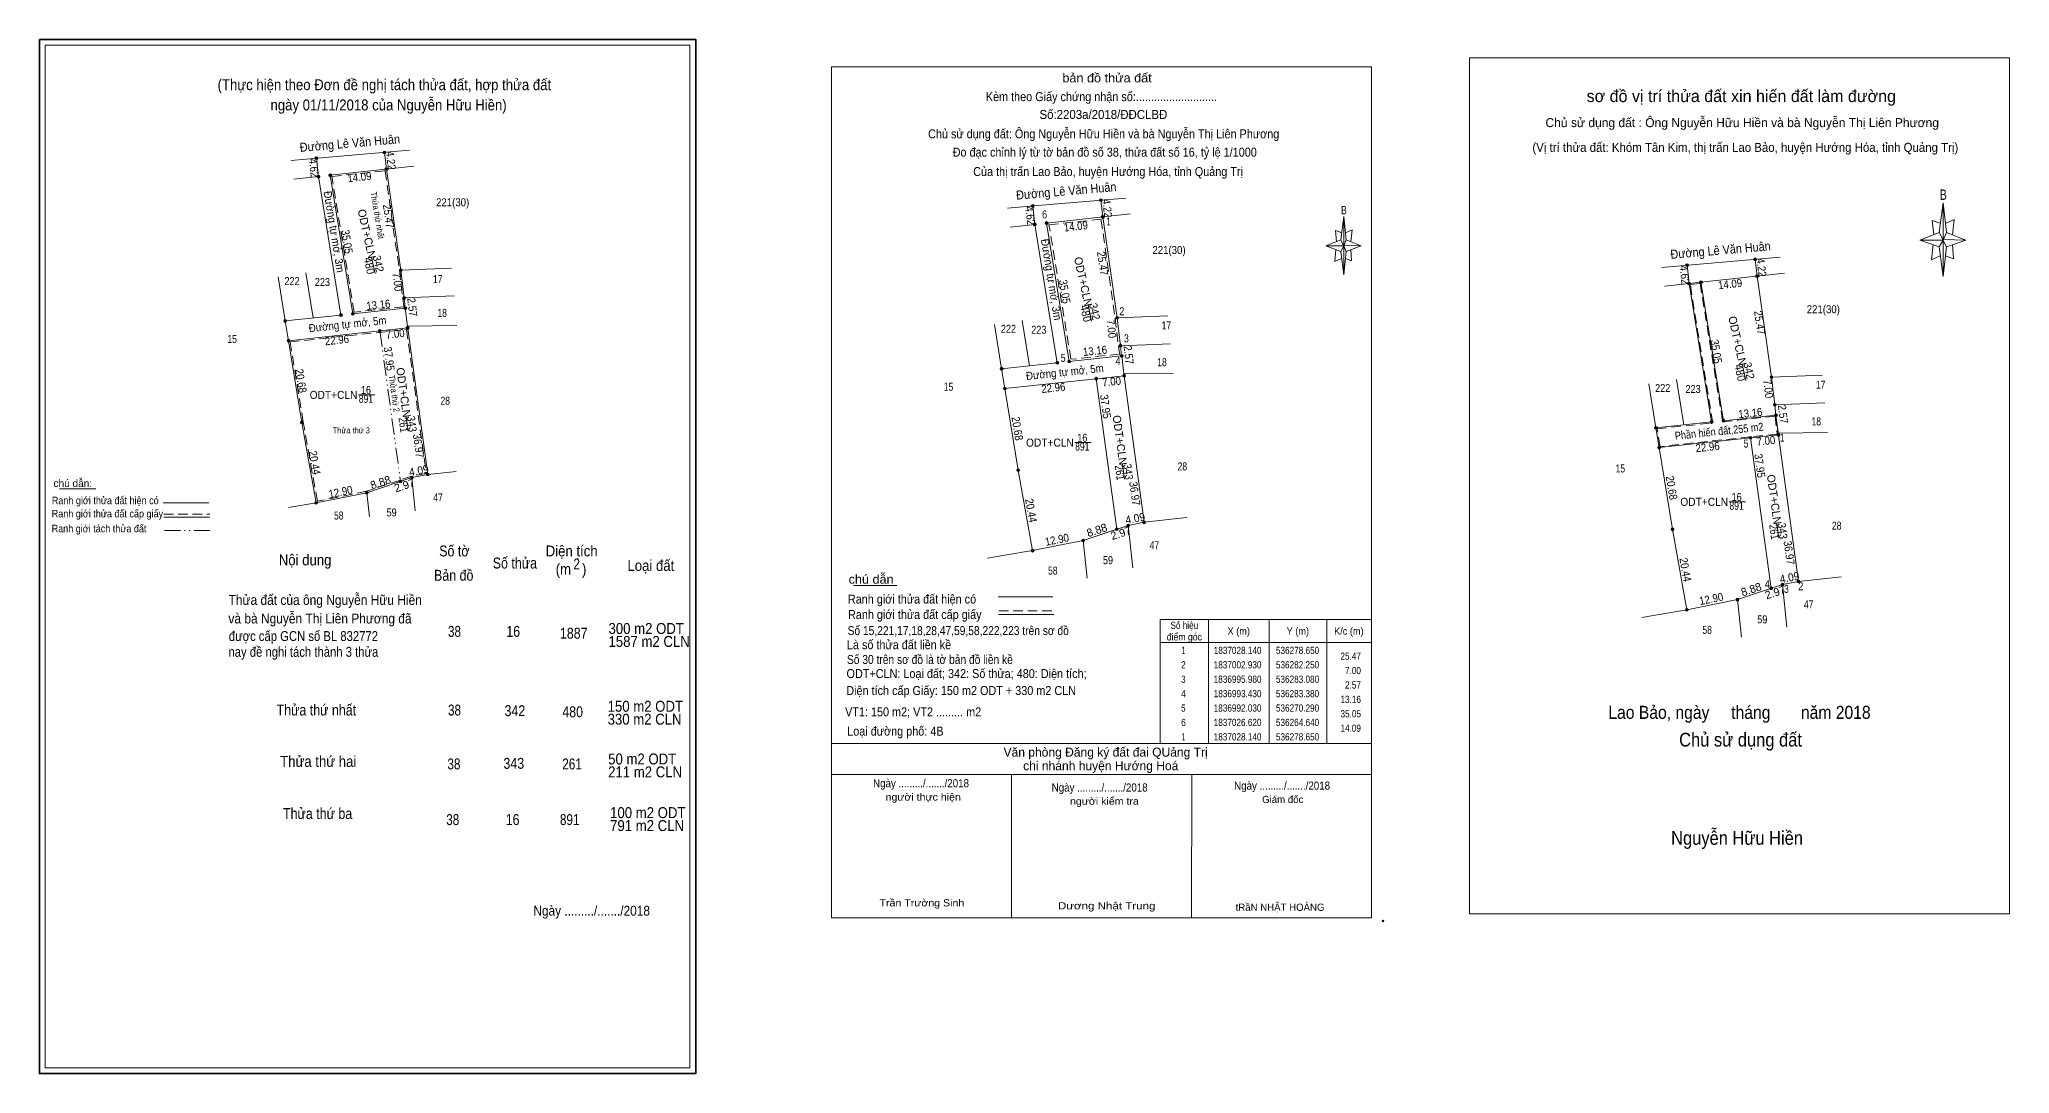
# Model space of a CAD drawing. Header units: metres. Extents: x 535626 to 536479, y 1836805 to 1837064.
# Drawn here: x 535626.1 to 536118.4, y 1836805.4 to 1837063.8 of the extents above; entities that cross this region are included whole.
import ezdxf
from ezdxf.enums import TextEntityAlignment as Align

# ---------------------------------------------------------------- set-up
doc = ezdxf.new("R2010")
doc.units = ezdxf.units.M
doc.header["$LTSCALE"] = 0.8
doc.header["$PDMODE"] = 32
doc.header["$PDSIZE"] = 0.4
doc.linetypes.add('DASH_DOUBLE_DOT', pattern=[9.2, 5, -1.2, 0.3, -1.2, 0.3, -1.2])
doc.linetypes.add('MEDIUM_DASHED', pattern=[4.5, 3, -1.5])
for name, color, linetype, lineweight in [('17', 7, 'Continuous', 13), ('2', 7, 'Continuous', 13), ('22', 7, 'Continuous', 13), ('5', 7, 'Continuous', 13), ('6', 7, 'Continuous', 13), ('63', 7, 'Continuous', 13)]:
    doc.layers.add(name, color=color, linetype=linetype, lineweight=lineweight)
doc.layers.add('7', color=7, linetype='Continuous')

msp = doc.modelspace()

# ---------------------------------------------------------------- hatches: boundary and pattern name
at = {"layer": '2'}
for points in [[(535695.64, 1837034.1, 1), (535694.94, 1837034.1, 1)], [(535712.67, 1837035.56, 1), (535711.97, 1837035.56, 1)], [(535713.13, 1837031.36, 1), (535712.43, 1837031.36, 1)], [(535696.14, 1837029.51, 1), (535695.44, 1837029.51, 1)], [(535696.04, 1837029.51, 1), (535695.54, 1837029.51, 1)], [(535699.12, 1837029.84, 1), (535698.42, 1837029.84, 1)], [(535699.02, 1837029.84, 1), (535698.52, 1837029.84, 1)], [(535713.03, 1837031.36, 1), (535712.53, 1837031.36, 1)], [(535874.66, 1837022.17, 1), (535873.96, 1837022.17, 1)], [(535891.69, 1837023.63, 1), (535890.99, 1837023.63, 1)], [(535875.16, 1837017.58, 1), (535874.46, 1837017.58, 1)], [(535875.06, 1837017.58, 1), (535874.56, 1837017.58, 1)], [(535878.14, 1837017.91, 1), (535877.44, 1837017.91, 1)], [(535878.04, 1837017.91, 1), (535877.54, 1837017.91, 1)], [(535892.15, 1837019.43, 1), (535891.45, 1837019.43, 1)], [(535892.05, 1837019.43, 1), (535891.55, 1837019.43, 1)], [(536038.173, 1837007.375, 1), (536037.473, 1837007.375, 1)], [(536055.203, 1837008.835, 1), (536054.503, 1837008.835, 1)], [(535716.73, 1837006.15, 1), (535716.03, 1837006.15, 1)], [(535716.63, 1837006.15, 1), (535716.13, 1837006.15, 1)], [(536038.673, 1837002.785, 1), (536037.973, 1837002.785, 1)], [(536038.573, 1837002.785, 1), (536038.073, 1837002.785, 1)], [(536041.653, 1837003.115, 1), (536040.953, 1837003.115, 1)], [(536041.553, 1837003.115, 1), (536041.053, 1837003.115, 1)], [(536055.663, 1837004.635, 1), (536054.963, 1837004.635, 1)], [(536055.563, 1837004.635, 1), (536055.063, 1837004.635, 1)], [(535717.56, 1836999.2, 1), (535716.86, 1836999.2, 1)], [(535717.46, 1836999.2, 1), (535716.96, 1836999.2, 1)], [(535687.87, 1836993.45, 1), (535687.17, 1836993.45, 1)], [(535687.77, 1836993.45, 1), (535687.27, 1836993.45, 1)], [(535701.79, 1836994.93, 1), (535701.09, 1836994.93, 1)], [(535701.69, 1836994.93, 1), (535701.19, 1836994.93, 1)], [(535704.77, 1836995.25, 1), (535704.07, 1836995.25, 1)], [(535704.67, 1836995.25, 1), (535704.17, 1836995.25, 1)], [(535717.86, 1836996.65, 1), (535717.16, 1836996.65, 1)], [(535717.76, 1836996.65, 1), (535717.26, 1836996.65, 1)], [(535895.75, 1836994.22, 1), (535895.05, 1836994.22, 1)], [(535895.65, 1836994.22, 1), (535895.15, 1836994.22, 1)], [(535688.68, 1836988.52, 1), (535687.98, 1836988.52, 1)], [(535688.58, 1836988.52, 1), (535688.08, 1836988.52, 1)], [(535711.51, 1836990.95, 1), (535710.81, 1836990.95, 1)], [(535711.41, 1836990.95, 1), (535710.91, 1836990.95, 1)], [(535718.47, 1836991.69, 1), (535717.77, 1836991.69, 1)], [(535718.37, 1836991.69, 1), (535717.87, 1836991.69, 1)], [(535896.58, 1836987.27, 1), (535895.88, 1836987.27, 1)], [(535896.48, 1836987.27, 1), (535895.98, 1836987.27, 1)], [(535880.81, 1836983, 1), (535880.11, 1836983, 1)], [(535880.71, 1836983, 1), (535880.21, 1836983, 1)], [(535883.79, 1836983.32, 1), (535883.09, 1836983.32, 1)], [(535883.69, 1836983.32, 1), (535883.19, 1836983.32, 1)], [(535896.88, 1836984.72, 1), (535896.18, 1836984.72, 1)], [(535896.78, 1836984.72, 1), (535896.28, 1836984.72, 1)], [(535866.89, 1836981.52, 1), (535866.19, 1836981.52, 1)], [(535866.79, 1836981.52, 1), (535866.29, 1836981.52, 1)], [(535890.53, 1836979.02, 1), (535889.83, 1836979.02, 1)], [(535890.43, 1836979.02, 1), (535889.93, 1836979.02, 1)], [(535897.49, 1836979.76, 1), (535896.79, 1836979.76, 1)], [(535897.39, 1836979.76, 1), (535896.89, 1836979.76, 1)], [(536059.263, 1836979.425, 1), (536058.563, 1836979.425, 1)], [(536059.163, 1836979.425, 1), (536058.663, 1836979.425, 1)], [(535867.7, 1836976.59, 1), (535867, 1836976.59, 1)], [(535867.6, 1836976.59, 1), (535867.1, 1836976.59, 1)], [(536060.093, 1836972.475, 1), (536059.393, 1836972.475, 1)], [(536059.993, 1836972.475, 1), (536059.493, 1836972.475, 1)], [(535692.01, 1836968.11, 1), (535691.31, 1836968.11, 1)], [(535691.91, 1836968.11, 1), (535691.41, 1836968.11, 1)], [(536044.323, 1836968.205, 1), (536043.623, 1836968.205, 1)], [(536044.223, 1836968.205, 1), (536043.723, 1836968.205, 1)], [(536047.303, 1836968.525, 1), (536046.603, 1836968.525, 1)], [(536047.203, 1836968.525, 1), (536046.703, 1836968.525, 1)], [(536060.393, 1836969.925, 1), (536059.693, 1836969.925, 1)], [(536060.293, 1836969.925, 1), (536059.793, 1836969.925, 1)], [(536030.403, 1836966.725, 1), (536029.703, 1836966.725, 1)], [(536030.303, 1836966.725, 1), (536029.803, 1836966.725, 1)], [(536054.043, 1836964.225, 1), (536053.343, 1836964.225, 1)], [(536053.943, 1836964.225, 1), (536053.443, 1836964.225, 1)], [(536061.003, 1836964.965, 1), (536060.303, 1836964.965, 1)], [(536060.903, 1836964.965, 1), (536060.403, 1836964.965, 1)], [(536031.213, 1836961.795, 1), (536030.513, 1836961.795, 1)], [(536031.113, 1836961.795, 1), (536030.613, 1836961.795, 1)], [(535716.68, 1836953.35, 1), (535715.98, 1836953.35, 1)], [(535716.58, 1836953.35, 1), (535716.08, 1836953.35, 1)], [(535719.5, 1836954.29, 1), (535718.8, 1836954.29, 1)], [(535719.4, 1836954.29, 1), (535718.9, 1836954.29, 1)], [(535723.51, 1836955.07, 1), (535722.81, 1836955.07, 1)], [(535723.41, 1836955.07, 1), (535722.91, 1836955.07, 1)], [(535871.03, 1836956.18, 1), (535870.33, 1836956.18, 1)], [(535870.93, 1836956.18, 1), (535870.43, 1836956.18, 1)], [(535695.61, 1836947.99, 1), (535694.91, 1836947.99, 1)], [(535695.51, 1836947.99, 1), (535695.01, 1836947.99, 1)], [(535708.26, 1836950.54, 1), (535707.56, 1836950.54, 1)], [(535708.16, 1836950.54, 1), (535707.66, 1836950.54, 1)], [(535902.53, 1836943.14, 1), (535901.83, 1836943.14, 1)], [(535902.43, 1836943.14, 1), (535901.93, 1836943.14, 1)], [(535887.28, 1836938.61, 1), (535886.58, 1836938.61, 1)], [(535887.18, 1836938.61, 1), (535886.68, 1836938.61, 1)], [(535895.7, 1836941.42, 1), (535895, 1836941.42, 1)], [(535895.6, 1836941.42, 1), (535895.1, 1836941.42, 1)], [(535898.52, 1836942.36, 1), (535897.82, 1836942.36, 1)], [(535898.42, 1836942.36, 1), (535897.92, 1836942.36, 1)], [(536034.543, 1836941.385, 1), (536033.843, 1836941.385, 1)], [(536034.443, 1836941.385, 1), (536033.943, 1836941.385, 1)], [(535874.63, 1836936.06, 1), (535873.93, 1836936.06, 1)], [(535874.53, 1836936.06, 1), (535874.03, 1836936.06, 1)], [(536066.043, 1836928.345, 1), (536065.343, 1836928.345, 1)], [(536065.943, 1836928.345, 1), (536065.443, 1836928.345, 1)], [(536050.793, 1836923.815, 1), (536050.093, 1836923.815, 1)], [(536050.693, 1836923.815, 1), (536050.193, 1836923.815, 1)], [(536059.213, 1836926.625, 1), (536058.513, 1836926.625, 1)], [(536059.113, 1836926.625, 1), (536058.613, 1836926.625, 1)], [(536062.033, 1836927.565, 1), (536061.333, 1836927.565, 1)], [(536061.933, 1836927.565, 1), (536061.433, 1836927.565, 1)], [(536038.143, 1836921.265, 1), (536037.443, 1836921.265, 1)], [(536038.043, 1836921.265, 1), (536037.543, 1836921.265, 1)]]:
    msp.add_hatch(color=256, dxfattribs=at).paths.add_polyline_path(points)

# ---------------------------------------------------------------- linework, layer by layer
at = {"layer": '17'}
for p, q in [((535631.11, 1836951.54), (535640.17, 1836951.54)), ((535829.51, 1836927.32), (535840.37, 1836927.32)), ((535824, 1836844.27), (535824.03, 1836880.13)), ((535869, 1836844.23), (535869.03, 1836880.09)), ((535914, 1836844.19), (535914.03, 1836880.07))]:
    msp.add_line(p, q, dxfattribs=at)
at = {"layer": '2'}
for p, q in [((535695.29, 1837034.1), (535695.79, 1837029.51)), ((535719.65, 1837032.12), (535698.77, 1837029.84)), ((535712.32, 1837035.56), (535712.78, 1837031.37)), ((535695.79, 1837029.51), (535689.68, 1837028.84)), ((535695.79, 1837029.51), (535701.44, 1836994.93)), ((535698.77, 1837029.84), (535704.42, 1836995.25)), ((535712.78, 1837031.36), (535716.38, 1837006.15)), ((535874.31, 1837022.17), (535874.81, 1837017.58)), ((535891.34, 1837023.63), (535891.8, 1837019.44)), ((536100.85, 1837015.56), (536101.85, 1837022.95)), ((535877.79, 1837017.91), (535883.44, 1836983.32)), ((535891.8, 1837019.43), (535895.4, 1836994.22)), ((536100.85, 1837011.97), (536096.03, 1837013.65)), ((536102.63, 1837015.56), (536107.49, 1837013.65)), ((536104.15, 1837012.54), (536104.37, 1837008.94)), ((535709.11, 1837009.41), (535710.01, 1837005.32)), ((536037.82, 1837007.38), (536038.32, 1837002.79)), ((536054.85, 1837008.84), (536055.31, 1837004.65)), ((536102.63, 1837011.97), (536101.85, 1837004.59)), ((536104.37, 1837008.94), (536102.41, 1837009.7)), ((535687.52, 1836993.45), (535685.72, 1837004.48)), ((535692.63, 1837005.51), (535694.48, 1836994.19)), ((535716.38, 1837006.15), (535729.04, 1837006.65)), ((535716.38, 1837006.15), (535717.21, 1836999.2)), ((536038.32, 1837002.79), (536032.21, 1837002.12)), ((536038.32, 1837002.79), (536043.97, 1836968.21)), ((536062.18, 1837005.4), (536041.3, 1837003.12)), ((536041.3, 1837003.12), (536046.95, 1836968.53)), ((536055.31, 1837004.64), (536058.91, 1836979.43)), ((535717.21, 1836999.2), (535729.7, 1836999.69)), ((535717.21, 1836999.2), (535717.51, 1836996.65)), ((535888.13, 1836997.48), (535889.03, 1836993.39)), ((535701.44, 1836994.93), (535687.52, 1836993.45)), ((535687.52, 1836993.45), (535688.32, 1836988.51)), ((535717.51, 1836996.65), (535704.42, 1836995.25)), ((535717.52, 1836996.65), (535718.05, 1836992.16)), ((535866.54, 1836981.52), (535864.74, 1836992.55)), ((535871.65, 1836993.58), (535873.5, 1836982.26)), ((535895.4, 1836994.22), (535908.06, 1836994.72)), ((535895.4, 1836994.22), (535896.23, 1836987.27)), ((535730.41, 1836992.28), (535718.05, 1836992.16)), ((535718.05, 1836992.16), (535723.16, 1836955.07)), ((535896.23, 1836987.27), (535908.72, 1836987.76)), ((535896.23, 1836987.27), (535896.53, 1836984.72)), ((535896.54, 1836984.72), (535897.07, 1836980.23)), ((536051.64, 1836982.69), (536052.54, 1836978.6)), ((535866.54, 1836981.52), (535867.34, 1836976.58)), ((535890.18, 1836979.02), (535895.35, 1836941.42)), ((535909.43, 1836980.35), (535897.07, 1836980.23)), ((535897.07, 1836980.23), (535902.18, 1836943.14)), ((536030.05, 1836966.73), (536028.25, 1836977.76)), ((536035.16, 1836978.79), (536037.01, 1836967.47)), ((536058.91, 1836979.43), (536071.57, 1836979.93)), ((536058.91, 1836979.43), (536059.74, 1836972.48)), ((535705.84, 1836974.98), (535709.91, 1836974.98)), ((536059.74, 1836972.48), (536072.23, 1836972.97)), ((535717.73, 1836969.6), (535718.24, 1836965.87)), ((536043.97, 1836968.21), (536030.05, 1836966.73)), ((536060.04, 1836969.93), (536046.95, 1836968.53)), ((536059.74, 1836972.48), (536060.04, 1836969.93)), ((536060.05, 1836969.93), (536060.58, 1836965.44)), ((535884.86, 1836963.05), (535888.93, 1836963.05)), ((536030.05, 1836966.73), (536030.85, 1836961.79)), ((536053.69, 1836964.23), (536058.86, 1836926.63)), ((536072.94, 1836965.56), (536060.58, 1836965.44)), ((536060.58, 1836965.44), (536065.69, 1836928.35)), ((535707.91, 1836950.54), (535719.15, 1836954.29)), ((535719.15, 1836954.29), (535723.16, 1836955.07)), ((535719.15, 1836954.29), (535720.02, 1836946.01)), ((535723.16, 1836955.07), (535730.26, 1836955.85)), ((535896.75, 1836957.67), (535897.26, 1836953.94)), ((535695.26, 1836947.99), (535707.91, 1836950.54)), ((535708.53, 1836944.52), (535707.91, 1836950.54)), ((536048.37, 1836948.26), (536052.44, 1836948.26)), ((535688.35, 1836946.82), (535695.26, 1836947.99)), ((535898.17, 1836942.36), (535902.18, 1836943.14)), ((535902.18, 1836943.14), (535912.85, 1836944.31)), ((535874.28, 1836936.06), (535886.93, 1836938.61)), ((535886.93, 1836938.61), (535898.17, 1836942.36)), ((535887.9, 1836929.21), (535886.93, 1836938.61)), ((535898.17, 1836942.36), (535899.29, 1836931.75)), ((536060.26, 1836942.88), (536060.77, 1836939.15)), ((535863.04, 1836934.16), (535867.37, 1836934.89)), ((535867.37, 1836934.89), (535874.28, 1836936.06)), ((536061.68, 1836927.57), (536065.69, 1836928.35)), ((536065.69, 1836928.35), (536076.36, 1836929.52)), ((536037.79, 1836921.27), (536050.44, 1836923.82)), ((536050.44, 1836923.82), (536061.68, 1836927.57)), ((536051.41, 1836914.42), (536050.44, 1836923.82)), ((536061.68, 1836927.57), (536062.8, 1836916.96)), ((535918.25, 1836918.83), (535918.25, 1836887.87)), ((535933.37, 1836918.83), (535933.37, 1836887.87)), ((535947.77, 1836918.83), (535947.77, 1836887.87)), ((536026.55, 1836919.37), (536030.88, 1836920.1)), ((536030.88, 1836920.1), (536037.79, 1836921.27)), ((535906.15, 1836913.07), (535959, 1836913.07))]:
    msp.add_line(p, q, dxfattribs=at)
at = {"layer": '2', "linetype": 'DASH_DOUBLE_DOT'}
msp.add_line((535711.16, 1836990.95), (535716.33, 1836953.35), dxfattribs=at)
at = {"layer": '2'}
for points in [[(535983.43, 1837059.16), (536118.43, 1837059.16), (536118.43, 1836845.32), (535983.43, 1836845.32)], [(536101.85, 1837022.95), (536102.63, 1837015.56), (536101.85, 1837013.65)], [(536101.85, 1837013.65), (536096.03, 1837013.65), (536100.85, 1837015.56), (536102.63, 1837011.97), (536107.49, 1837013.65), (536101.85, 1837013.84)], [(536101.85, 1837013.65), (536101.85, 1837004.59), (536100.85, 1837011.97)], [(536038.32, 1837002.79), (536041.3, 1837003.12), (536046.95, 1836968.53), (536060.04, 1836969.93), (536060.65, 1836964.97), (536053.69, 1836964.23), (536030.86, 1836961.8), (536030.05, 1836966.73), (536043.97, 1836968.21)], [(535890.18, 1836979.02), (535895.35, 1836941.42), (535886.93, 1836938.61), (535874.28, 1836936.06), (535870.68, 1836956.18), (535867.35, 1836976.59)], [(535906.15, 1836918.83), (535959, 1836918.83), (535959, 1836887.87), (535906.15, 1836887.87)]]:
    msp.add_lwpolyline(points, close=True, dxfattribs=at)
for points in [[(535718.56, 1837036.1), (535696.53, 1837034.21), (535688.98, 1837033.56)], [(536101.25, 1837017.84), (536099.11, 1837018.58), (536099.52, 1837015)], [(536102.41, 1837017.84), (536104.55, 1837018.78), (536104.15, 1837015)], [(536101.85, 1837013.65), (536100.85, 1837015.56), (536096.03, 1837013.65)], [(536099.31, 1837012.54), (536098.92, 1837008.74), (536101.07, 1837009.7)], [(536101.85, 1837013.65), (536102.63, 1837011.97), (536107.49, 1837013.65)], [(536061.09, 1837009.38), (536039.06, 1837007.49), (536031.51, 1837006.84)], [(535688.33, 1836988.52), (535711.16, 1836990.95), (535718.12, 1836991.69)], [(535688.33, 1836988.52), (535691.66, 1836968.11), (535695.26, 1836947.99)], [(535867.35, 1836976.59), (535870.68, 1836956.18), (535874.28, 1836936.06)], [(536030.86, 1836961.8), (536053.69, 1836964.23), (536060.65, 1836964.97)], [(536030.86, 1836961.8), (536034.19, 1836941.39), (536037.79, 1836921.27)]]:
    msp.add_lwpolyline(points, dxfattribs=at)
at = {"layer": '2', "linetype": 'MEDIUM_DASHED'}
for points in [[(535712.48, 1837030.98), (535716.03, 1837006.1), (535716.86, 1836999.16), (535717.12, 1836996.96), (535704.71, 1836995.63), (535699.17, 1837029.53)], [(535891.37, 1837018.88), (535894.9, 1836994.16), (535895.73, 1836987.21), (535895.97, 1836985.16), (535883.86, 1836983.87), (535878.37, 1837017.47)], [(536038.61, 1837002.57), (536041.09, 1837002.85), (536046.74, 1836968.26), (536059.82, 1836969.66), (536060.37, 1836965.19), (536053.66, 1836964.48), (536031.07, 1836962.07), (536030.34, 1836966.51), (536044.26, 1836967.99)]]:
    msp.add_lwpolyline(points, close=True, dxfattribs=at)
for points in [[(535716.28, 1836953.7), (535707.82, 1836950.88), (535695.54, 1836948.4), (535692.01, 1836968.17), (535688.74, 1836988.21), (535718.16, 1836991.35)], [(535717.82, 1836991.31), (535722.77, 1836955.35), (535719.06, 1836954.63), (535716.28, 1836953.71)]]:
    msp.add_lwpolyline(points, dxfattribs=at)
at = {"layer": '2'}
for centre, radius in [((535695.29, 1837034.1), 0.35), ((535712.32, 1837035.56), 0.35), ((535712.78, 1837031.36), 0.35), ((535695.79, 1837029.51), 0.35), ((535695.79, 1837029.51), 0.25), ((535698.77, 1837029.84), 0.35), ((535698.77, 1837029.84), 0.25), ((535712.78, 1837031.36), 0.25), ((535874.31, 1837022.17), 0.35), ((535891.34, 1837023.63), 0.35), ((535874.81, 1837017.58), 0.35), ((535874.81, 1837017.58), 0.25), ((535877.79, 1837017.91), 0.35), ((535877.79, 1837017.91), 0.25), ((535891.8, 1837019.43), 0.35), ((535891.8, 1837019.43), 0.25), ((536037.823, 1837007.375), 0.35), ((536054.853, 1837008.835), 0.35), ((535716.38, 1837006.15), 0.35), ((535716.38, 1837006.15), 0.25), ((536038.323, 1837002.785), 0.35), ((536038.323, 1837002.785), 0.25), ((536041.303, 1837003.115), 0.35), ((536041.303, 1837003.115), 0.25), ((536055.313, 1837004.635), 0.35), ((536055.313, 1837004.635), 0.25), ((535717.21, 1836999.2), 0.35), ((535717.21, 1836999.2), 0.25), ((535687.52, 1836993.45), 0.35), ((535687.52, 1836993.45), 0.25), ((535701.44, 1836994.93), 0.35), ((535701.44, 1836994.93), 0.25), ((535704.42, 1836995.25), 0.35), ((535704.42, 1836995.25), 0.25), ((535717.51, 1836996.65), 0.35), ((535717.51, 1836996.65), 0.25), ((535895.4, 1836994.22), 0.35), ((535895.4, 1836994.22), 0.25), ((535688.33, 1836988.52), 0.35), ((535688.33, 1836988.52), 0.25), ((535711.16, 1836990.95), 0.35), ((535711.16, 1836990.95), 0.25), ((535718.12, 1836991.69), 0.35), ((535718.12, 1836991.69), 0.25), ((535896.23, 1836987.27), 0.35), ((535896.23, 1836987.27), 0.25), ((535880.46, 1836983), 0.35), ((535880.46, 1836983), 0.25), ((535883.44, 1836983.32), 0.35), ((535883.44, 1836983.32), 0.25), ((535896.53, 1836984.72), 0.35), ((535896.53, 1836984.72), 0.25), ((535866.54, 1836981.52), 0.35), ((535866.54, 1836981.52), 0.25), ((535890.18, 1836979.02), 0.35), ((535890.18, 1836979.02), 0.25), ((535897.14, 1836979.76), 0.35), ((535897.14, 1836979.76), 0.25), ((536058.913, 1836979.425), 0.35), ((536058.913, 1836979.425), 0.25), ((535867.35, 1836976.59), 0.35), ((535867.35, 1836976.59), 0.25), ((536059.743, 1836972.475), 0.35), ((536059.743, 1836972.475), 0.25), ((535691.66, 1836968.11), 0.35), ((535691.66, 1836968.11), 0.25), ((536043.973, 1836968.205), 0.35), ((536043.973, 1836968.205), 0.25), ((536046.953, 1836968.525), 0.35), ((536046.953, 1836968.525), 0.25), ((536060.043, 1836969.925), 0.35), ((536060.043, 1836969.925), 0.25), ((536030.053, 1836966.725), 0.35), ((536030.053, 1836966.725), 0.25), ((536053.693, 1836964.225), 0.35), ((536053.693, 1836964.225), 0.25), ((536060.653, 1836964.965), 0.35), ((536060.653, 1836964.965), 0.25), ((536030.863, 1836961.795), 0.35), ((536030.863, 1836961.795), 0.25), ((535716.33, 1836953.35), 0.35), ((535716.33, 1836953.35), 0.25), ((535719.15, 1836954.29), 0.35), ((535719.15, 1836954.29), 0.25), ((535723.16, 1836955.07), 0.35), ((535723.16, 1836955.07), 0.25), ((535870.68, 1836956.18), 0.35), ((535870.68, 1836956.18), 0.25), ((535695.26, 1836947.99), 0.35), ((535695.26, 1836947.99), 0.25), ((535707.91, 1836950.54), 0.35), ((535707.91, 1836950.54), 0.25), ((535902.18, 1836943.14), 0.35), ((535902.18, 1836943.14), 0.25), ((535886.93, 1836938.61), 0.35), ((535886.93, 1836938.61), 0.25), ((535895.35, 1836941.42), 0.35), ((535895.35, 1836941.42), 0.25), ((535898.17, 1836942.36), 0.35), ((535898.17, 1836942.36), 0.25), ((536034.193, 1836941.385), 0.35), ((536034.193, 1836941.385), 0.25), ((535874.28, 1836936.06), 0.35), ((535874.28, 1836936.06), 0.25), ((536065.693, 1836928.345), 0.35), ((536065.693, 1836928.345), 0.25), ((536050.443, 1836923.815), 0.35), ((536050.443, 1836923.815), 0.25), ((536058.863, 1836926.625), 0.35), ((536058.863, 1836926.625), 0.25), ((536061.683, 1836927.565), 0.35), ((536061.683, 1836927.565), 0.25), ((536037.793, 1836921.265), 0.35), ((536037.793, 1836921.265), 0.25)]:
    msp.add_circle(centre, radius, dxfattribs=at)
at = {"layer": '22'}
for p, q in [((535874.81, 1837017.58), (535868.7, 1837016.91)), ((535874.81, 1837017.58), (535880.46, 1836983)), ((535898.67, 1837020.19), (535877.79, 1837017.91)), ((535880.46, 1836983), (535866.54, 1836981.52)), ((535896.53, 1836984.72), (535883.44, 1836983.32))]:
    msp.add_line(p, q, dxfattribs=at)
for points in [[(535897.58, 1837024.17), (535875.55, 1837022.28), (535868, 1837021.63)], [(535867.35, 1836976.59), (535890.18, 1836979.02), (535897.14, 1836979.76)]]:
    msp.add_lwpolyline(points, dxfattribs=at)
at = {"layer": '5'}
for p, q in [((535951.29, 1837013.69), (535952.04, 1837019.53)), ((535951.29, 1837010.83), (535947.54, 1837012.19)), ((535952.64, 1837013.69), (535956.39, 1837012.19)), ((535952.64, 1837010.83), (535952.04, 1837004.99)), ((535953.99, 1837008.43), (535952.49, 1837009.03)), ((535953.84, 1837011.29), (535953.99, 1837008.43))]:
    msp.add_line(p, q, dxfattribs=at)
at = {"layer": '5', "lineweight": 35}
msp.add_lwpolyline([(535626.08, 1837063.8), (535790.11, 1837063.8), (535790.11, 1836805.38), (535626.08, 1836805.38)], close=True, dxfattribs=at)
at = {"layer": '5'}
for points in [[(535627.54, 1837062.35), (535788.65, 1837062.35), (535788.65, 1836806.84), (535627.54, 1836806.84)], [(535824, 1837056.97), (535959, 1837056.97), (535959, 1836844.27), (535824, 1836844.27)], [(535952.04, 1837019.53), (535952.64, 1837013.69), (535952.04, 1837012.19)], [(535952.04, 1837012.19), (535947.54, 1837012.19), (535951.29, 1837013.69), (535952.64, 1837010.83), (535956.39, 1837012.19), (535952.04, 1837012.33)], [(535952.04, 1837012.19), (535952.04, 1837004.99), (535951.29, 1837010.83)]]:
    msp.add_lwpolyline(points, close=True, dxfattribs=at)
for points in [[(535952.04, 1837012.19), (535951.29, 1837013.69), (535947.54, 1837012.19)], [(535951.59, 1837015.49), (535949.94, 1837016.09), (535950.24, 1837013.23)], [(535952.04, 1837012.19), (535952.64, 1837010.83), (535956.39, 1837012.19)], [(535952.49, 1837015.49), (535954.14, 1837016.23), (535953.84, 1837013.23)], [(535950.09, 1837011.29), (535949.79, 1837008.29), (535951.44, 1837009.03)]]:
    msp.add_lwpolyline(points, dxfattribs=at)
at = {"layer": '6'}
for p, q in [((535656.99, 1836948.04), (535668.41, 1836948.04)), ((535657.15, 1836944.38), (535668.57, 1836944.38)), ((535865.64, 1836924.53), (535879.35, 1836924.53)), ((535865.85, 1836920.13), (535879.56, 1836920.13)), ((535824, 1836887.87), (535959, 1836887.87)), ((535824, 1836887.87), (535959, 1836887.87)), ((535824, 1836880.13), (535959, 1836880.13))]:
    msp.add_line(p, q, dxfattribs=at)
at = {"layer": '6', "linetype": 'MEDIUM_DASHED'}
for p, q in [((535657.15, 1836945.14), (535668.66, 1836945.14)), ((535865.85, 1836921.05), (535879.65, 1836921.05))]:
    msp.add_line(p, q, dxfattribs=at)
at = {"layer": '6'}
msp.add_point((535961.85, 1836843.53), dxfattribs=at)
at = {"layer": '63', "linetype": 'DASH_DOUBLE_DOT'}
msp.add_line((535657.33, 1836941.08), (535668.8, 1836941.08), dxfattribs=at)

# ---------------------------------------------------------------- texts
at = {"layer": '2'}
for s, height, p in [('sơ đồ vị trí thửa đất xin hiến đất làm đường', 3, (536051.385, 1837048.14)), ('Chủ sử dụng đất : Ông Nguyễn Hữu Hiền và bà Nguyễn Thị Liên Phương', 2.25, (536051.615, 1837041.88))]:
    msp.add_text(s, height=height, dxfattribs=at).set_placement(p, align=Align.CENTER)
for s, height, rotation, width, p in [('Đường Lê Văn Huân', 2.25, 4.933, 0.9, (535703.7533, 1837036.7563)), ('4.62', 2, 276.217, 0.9, (535693.6751, 1837031.5883)), ('4.22', 2, 277.058, 0.9, (535712.9206, 1837033.4229)), ('14.09', 2, 6.192, 0.9, (535706.1621, 1837028.4135)), ('Đường Lê Văn Huân', 2.25, 4.933, 0.9, (535882.7733, 1837024.8263)), ('Đường tự mở, 3m', 2, 279.277, 0.95, (535698.7515, 1837015.5762)), ('Thửa thứ nhất', 1.5, 279.281, 0.9, (535709.8054, 1837019.701)), ('25.47', 2, 278.127, 0.9, (535712.3361, 1837019.4864)), ('4.62', 2, 276.217, 0.9, (535872.6951, 1837019.6583)), ('4.22', 2, 277.058, 0.9, (535891.9406, 1837021.4929)), ('14.09', 2, 6.192, 0.9, (535885.1821, 1837016.1035)), ('35.05', 2, 279.277, 0.9, (535701.9682, 1837013.0912)), ('Đường tự mở, 3m', 2, 279.277, 0.95, (535877.9915, 1837003.6362)), ('Đường Lê Văn Huân', 2.25, 4.933, 0.9, (536046.2833, 1837010.0263)), ('480', 2, 282.395, 0.95, (535707.5705, 1837007.0446)), ('342', 2, 282.395, 0.95, (535709.7994, 1837007.5296)), ('25.47', 2, 278.127, 0.9, (535890.7961, 1837007.6764)), ('4.62', 2, 276.217, 0.9, (536036.2051, 1837004.8583)), ('4.22', 2, 277.058, 0.9, (536055.4506, 1837006.6929)), ('7.00', 2, 276.81, 0.9, (535714.6008, 1837003.0986)), ('35.05', 2, 279.277, 0.9, (535881.3382, 1837000.6112)), ('14.09', 2, 6.192, 0.9, (536048.6921, 1837001.6835)), ('13.16', 2, 6.105, 0.9, (535710.8887, 1836996.4896)), ('2.57', 2, 276.71, 0.9, (535718.2727, 1836996.7718)), ('480', 2, 282.395, 0.95, (535886.5905, 1836995.1146)), ('342', 2, 282.395, 0.95, (535888.8194, 1836995.5996)), ('Đường tự mở, 5m', 2, 6.076, 0.9, (535703.1942, 1836991.6461)), ('7.00', 2, 276.81, 0.9, (535892.9908, 1836991.3786)), ('25.47', 2, 278.127, 0.9, (536054.9861, 1836992.8764)), ('22.96', 2, 6.076, 0.9, (535700.5392, 1836987.6782)), ('7.00', 2, 6.069, 0.9, (535715.1043, 1836989.2392)), ('35.05', 2, 279.277, 0.9, (536044.1582, 1836985.6512)), ('37.95', 2, 277.829, 0.9, (535712.4989, 1836983.8662)), ('Đường tự mở, 5m', 2, 6.076, 0.9, (535882.4342, 1836979.7061)), ('13.16', 2, 6.105, 0.9, (535889.9787, 1836984.9896)), ('2.57', 2, 276.71, 0.9, (535897.2927, 1836984.8418)), ('480', 2, 282.395, 0.95, (536050.1005, 1836980.3146)), ('342', 2, 282.395, 0.95, (536052.3294, 1836980.7996)), ('20.68', 2, 279.266, 0.9, (535690.4685, 1836978.326)), ('Thửa thứ 2', 1.5, 277.829, 0.9, (535714.0155, 1836975.2322)), ('22.96', 2, 6.076, 0.9, (535879.5592, 1836975.7482)), ('7.00', 2, 6.069, 0.9, (535894.1243, 1836977.3092)), ('7.00', 2, 276.81, 0.9, (536057.1308, 1836976.3686)), ('37.95', 2, 277.829, 0.9, (535891.5189, 1836971.9362)), ('261', 2, 277.77, 0.85, (535716.064, 1836967.3552)), ('343', 2, 277.77, 0.9, (535718.1815, 1836967.5802)), ('20.68', 2, 279.266, 0.9, (535869.4885, 1836966.396)), ('Phần hiến đất,255 m2', 2, 6.076, 0.85, (536045.9442, 1836964.9017)), ('13.16', 2, 6.105, 0.9, (536053.7487, 1836969.4496)), ('2.57', 2, 276.71, 0.9, (536060.8027, 1836970.0418)), ('36.97', 2, 277.836, 0.9, (535719.81, 1836962.1213)), ('22.96', 2, 6.076, 0.9, (536043.0692, 1836960.9482)), ('7.00', 2, 6.069, 0.9, (536057.6343, 1836962.5092)), ('20.44', 2, 280.144, 0.9, (535693.9128, 1836957.8361)), ('37.95', 2, 277.829, 0.9, (536055.0289, 1836957.1362)), ('4.09', 2, 11.007, 0.95, (535721.0841, 1836955.0837)), ('261', 2, 277.77, 0.85, (535895.084, 1836955.4252)), ('343', 2, 277.77, 0.9, (535897.2015, 1836955.6502)), ('36.97', 2, 277.836, 0.9, (535898.83, 1836950.1913)), ('20.68', 2, 279.266, 0.9, (536032.9985, 1836951.596)), ('12.90', 2, 11.397, 0.9, (535701.5374, 1836949.7543)), ('20.44', 2, 280.144, 0.9, (535872.9328, 1836945.9061)), ('4.09', 2, 11.007, 0.95, (535900.1041, 1836943.1537)), ('12.90', 2, 11.397, 0.9, (535880.5574, 1836937.8243)), ('261', 2, 277.77, 0.85, (536058.594, 1836940.6252)), ('343', 2, 277.77, 0.9, (536060.7115, 1836940.8502)), ('36.97', 2, 277.836, 0.9, (536062.34, 1836935.3913)), ('20.44', 2, 280.144, 0.9, (536036.4428, 1836931.1061)), ('4.09', 2, 11.007, 0.95, (536063.6141, 1836928.3537)), ('12.90', 2, 11.397, 0.9, (536044.0674, 1836923.0243))]:
    msp.add_text(s, height=height, rotation=rotation, dxfattribs=dict(at, width=width)).set_placement(p, align=Align.CENTER)
for s, height, width, p in [('(Vị trí thửa đất: Khóm Tân Kim, thị trấn Lao Bảo, huyện Hướng Hóa, tỉnh Quảng Trị)', 2.25, 0.95, (536052.39, 1837035.7)), ('221(30)', 2, 0.9, (535729.35, 1837022.1)), ('B', 2.611, 0.75, (536101.87, 1837023.7)), ('221(30)', 2, 0.9, (535908.37, 1837010.17)), ('222', 2, 0.85, (535689.22, 1837002.42)), ('223', 2, 0.85, (535696.81, 1837002.18)), ('17', 2, 0.8, (535725.625, 1837002.91)), ('221(30)', 2, 0.9, (536071.88, 1836995.37)), ('18', 2, 0.8, (535726.725, 1836994.47)), ('222', 2, 0.85, (535868.24, 1836990.49)), ('17', 2, 0.8, (535907.705, 1836991.33)), ('15', 2, 0.8, (535674.24, 1836987.94)), ('223', 2, 0.85, (535875.83, 1836990.25)), ('18', 2, 0.8, (535906.615, 1836982.14)), ('15', 2, 0.8, (535853.26, 1836976.01)), ('222', 2, 0.85, (536031.75, 1836975.69)), ('17', 2, 0.8, (536071.215, 1836976.53)), ('891', 2, 0.8, (535707.675, 1836972.99)), ('16', 2, 0.85, (535707.685, 1836975.19)), ('28', 2, 0.8, (535727.495, 1836972.52)), ('223', 2, 0.85, (536039.34, 1836975.45)), ('18', 2, 0.8, (536070.125, 1836967.34)), ('Thửa thứ 3', 1.5, 0.85, (535704.03, 1836965.37)), ('891', 2, 0.8, (535886.695, 1836961.06)), ('16', 2, 0.85, (535886.705, 1836963.26)), ('28', 2, 0.8, (535911.705, 1836956.1)), ('15', 2, 0.8, (536021.15, 1836955.59)), ('47', 2, 0.8, (535725.685, 1836948.34)), ('891', 2, 0.8, (536050.205, 1836946.26)), ('16', 2, 0.85, (536050.215, 1836948.46)), ('58', 2, 0.8, (535700.885, 1836943.83)), ('59', 2, 0.85, (535714.095, 1836944.61)), ('28', 2, 0.8, (536075.215, 1836941.3)), ('47', 2, 0.8, (535904.705, 1836936.41)), ('59', 2, 0.85, (535893.115, 1836932.68)), ('58', 2, 0.8, (535879.335, 1836930.06)), ('47', 2, 0.8, (536068.215, 1836921.61)), ('Số hiệu', 1.8, 0.85, (535912.195, 1836916.49)), ('59', 2, 0.85, (536056.625, 1836917.88)), ('điểm góc', 1.8, 0.9, (535912.2, 1836913.61)), ('X (m)', 1.8, 0.95, (535925.795, 1836915.05)), ('Y (m)', 1.8, 0.95, (535940.565, 1836915.05)), ('K/c (m)', 1.8, 0.95, (535953.31, 1836915.05)), ('58', 2, 0.8, (536042.845, 1836915.26)), (' 1', 1.8, 0.75, (535911.7, 1836910.23)), ('1837028.140', 1.8, 0.85, (535925.51, 1836910.23)), ('536278.650', 1.8, 0.85, (535940.49, 1836910.23)), (' 3', 1.8, 0.8, (535911.7, 1836903.03)), (' 2', 1.8, 0.85, (535911.695, 1836906.63)), ('1837002.930', 1.8, 0.85, (535925.51, 1836906.63)), ('1836995.980', 1.8, 0.85, (535925.51, 1836903.03)), ('536282.250', 1.8, 0.85, (535940.49, 1836906.63)), ('536283.080', 1.8, 0.85, (535940.49, 1836903.03)), (' 4', 1.8, 0.85, (535911.7, 1836899.43)), ('1836993.430', 1.8, 0.85, (535925.51, 1836899.43)), ('536283.380', 1.8, 0.85, (535940.49, 1836899.43)), (' 5', 1.8, 0.8, (535911.695, 1836895.83)), (' 6', 1.8, 0.85, (535911.695, 1836892.23)), ('1836992.030', 1.8, 0.85, (535925.51, 1836895.83)), ('1837026.620', 1.8, 0.85, (535925.51, 1836892.23)), ('536270.290', 1.8, 0.85, (535940.49, 1836895.83)), ('536264.640', 1.8, 0.85, (535940.49, 1836892.23)), ('Lao Bảo, ngày     tháng       năm 2018', 3.255, 0.9, (536050.93, 1836894.02)), (' 1', 1.8, 0.75, (535911.7, 1836888.63)), ('1837028.140', 1.8, 0.85, (535925.51, 1836888.63)), ('536278.650', 1.8, 0.85, (535940.49, 1836888.63)), ('Chủ sử dụng đất', 3.423, 0.9, (536051.195, 1836887.11)), ('Nguyễn Hữu Hiền', 3.42, 0.9, (536050.325, 1836862.55))]:
    msp.add_text(s, height=height, dxfattribs=dict(at, width=width)).set_placement(p, align=Align.CENTER)
for s, rotation, p in [('ODT+CLN', 282.395, (535706.9376, 1837014.9946)), ('ODT+CLN', 282.395, (535885.9576, 1837003.0646)), ('ODT+CLN', 282.395, (536049.4676, 1836988.2646)), ('8.88', 18.455, (535711.6434, 1836952.1554)), ('2.97', 18.435, (535717.6338, 1836951.4046)), ('8.88', 18.455, (535890.6634, 1836940.2254)), ('2.97', 18.435, (535896.6538, 1836939.4746)), ('8.88', 18.455, (536054.1734, 1836925.4254)), ('2.97', 18.435, (536060.1638, 1836924.6746))]:
    msp.add_text(s, height=2, rotation=rotation, dxfattribs=at).set_placement(p, align=Align.CENTER)
for s, height, width, p in [(' 6', 2, 0.85, (535877.9, 1837019.08)), (' 1', 2, 0.75, (535893.82, 1837017.32)), (' 2', 2, 0.85, (535897.22, 1836994.88)), (' 3', 2, 0.8, (535898.32, 1836988.1)), (' 5', 2, 0.8, (535882.52, 1836983.22)), (' 4', 2, 0.85, (535896.27, 1836982.48)), ('ODT+CLN', 2, 0.95, (535705.55, 1836973.98)), ('ODT+CLN', 2, 0.95, (535884.57, 1836962.05)), (' 5', 2, 0.8, (536053.17, 1836961.81)), (' 1', 2, 0.75, (536062.16, 1836963.32)), ('ODT+CLN', 2, 0.95, (536048.08, 1836947.25)), (' 4', 2, 0.85, (536058.53, 1836926.69)), (' 3', 2, 0.8, (536063.24, 1836925.5)), (' 2', 2, 0.85, (536066.89, 1836926.16)), ('25.47', 1.8, 0.85, (535956.33, 1836908.79)), ('7.00', 1.8, 0.85, (535956.33, 1836905.19)), ('13.16', 1.8, 0.85, (535956.33, 1836897.99)), ('2.57', 1.8, 0.85, (535956.33, 1836901.59)), ('35.05', 1.8, 0.85, (535956.34, 1836894.39)), ('14.09', 1.8, 0.85, (535956.33, 1836890.79))]:
    msp.add_text(s, height=height, dxfattribs=dict(at, width=width)).set_placement(p, align=Align.RIGHT)
for p in [(535716.9374, 1836969.2304), (535895.9574, 1836957.3004), (536059.4674, 1836942.5004)]:
    msp.add_text('ODT+CLN', height=2, rotation=277.77, dxfattribs=at).set_placement(p, align=Align.RIGHT)
at = {"layer": '5'}
for s, height, width, p in [('bản đồ thửa đất', 2.25, 1.05, (535892.885, 1837053.06)), ('Kèm theo Giấy chứng nhận số:...........................', 2.25, 0.9, (535891.49, 1837048.38)), ('Chủ sử dụng đất: Ông Nguyễn Hữu Hiền và bà Nguyễn Thị Liên Phương', 2.25, 0.9, (535892.04, 1837039.08)), ('Số:2203a/2018/ĐĐCLBĐ', 2.25, 0.95, (535891.975, 1837043.92)), ('Đo đạc chỉnh lý từ tờ bản đồ số 38, thửa đất số 16, tỷ lệ 1/1000 ', 2.25, 0.9, (535892.685, 1837034.5)), ('Của thị trấn Lao Bảo, huyện Hướng Hóa, tỉnh Quảng Trị', 2.25, 0.9, (535893.145, 1837029.66)), ('B', 2.066, 0.75, (535952.075, 1837020.1))]:
    msp.add_text(s, height=height, dxfattribs=dict(at, width=width)).set_placement(p, align=Align.CENTER)
at = {"layer": '6'}
msp.add_text('chú dẫn:', height=1.875, dxfattribs=at).set_placement((535629.62, 1836951.95))
for s, height, width, p in [('Ranh giới thửa đất hiện có ', 1.875, 0.9, (535629.18, 1836947.66)), ('Ranh giới thửa đất cấp giấy', 1.875, 0.9, (535629.16, 1836944.36)), ('Ranh giới tách thửa đất', 1.875, 0.9, (535629.14, 1836940.64)), ('Nội dung', 2.734, 0.9, (535685.9, 1836932.37)), ('Số tờ', 2.734, 0.85, (535725.99, 1836934.61)), ('Số thửa', 2.734, 0.85, (535739.37, 1836931.59)), ('Diện tích', 2.734, 0.9, (535752.6, 1836934.61)), ('2', 2.734, 0.8, (535759.54, 1836931.37)), ('Loại đất', 2.734, 0.9, (535773.03, 1836930.98)), ('Bản đồ', 2.734, 0.85, (535724.69, 1836928.53)), ('(m   )', 2.734, 0.9, (535755.1, 1836930.08)), ('chú dẫn', 2.25, 1.05, (535828.3, 1836927.79)), ('Thửa đất của ông Nguyễn Hữu Hiền', 2.48, 0.9, (535673.36, 1836922.5)), ('Ranh giới thửa đất hiện có ', 2.25, 0.9, (535828.12, 1836922.83)), ('và bà Nguyễn Thị Liên Phương đã', 2.48, 0.9, (535673.32, 1836917.86)), ('Ranh giới thửa đất cấp giấy', 2.25, 0.9, (535828.14, 1836918.98)), ('được cấp GCN số BL 832772 ', 2.48, 0.85, (535673.42, 1836913.47)), ('38', 2.73, 0.8, (535728.18, 1836914.51)), ('16', 2.73, 0.85, (535742.76, 1836914.51)), ('1887', 2.73, 0.85, (535756.16, 1836914.07)), ('300 m2 ODT', 2.734, 0.9, (535768.3, 1836915.23)), ('1587 m2 CLN', 2.734, 0.9, (535768.3, 1836912)), ('Là số thửa đất liền kề', 2.25, 0.9, (535827.88, 1836911.42)), ('Số 15,221,17,18,28,47,59,58,222,223 trên sơ đồ', 2.25, 0.85, (535828.05, 1836914.95)), ('nay đề nghi tách thành 3 thửa', 2.48, 0.85, (535673.32, 1836909.53)), ('Số 30 trên sơ đồ là tờ bản đồ liền kề', 2.25, 0.85, (535827.88, 1836907.73)), ('ODT+CLN: Loại đất; 342: Số thửa; 480: Diện tích;', 2.25, 0.9, (535827.78, 1836904.21)), ('Diện tích cấp Giấy: 150 m2 ODT + 330 m2 CLN', 2.25, 0.9, (535827.72, 1836899.97)), ('Thửa thứ nhất', 2.734, 0.85, (535685.35, 1836894.87)), ('38', 2.73, 0.8, (535728.19, 1836894.85)), ('342', 2.73, 0.85, (535742.32, 1836894.7)), ('480', 2.73, 0.85, (535756.75, 1836894.42)), ('330 m2 CLN', 2.734, 0.9, (535768.08, 1836892.57)), ('150 m2 ODT', 2.734, 0.9, (535768.08, 1836895.8)), ('VT1: 150 m2; VT2 ......... m2', 2.25, 0.9, (535827.42, 1836894.65)), ('Loại đường phố: 4B', 2.25, 0.9, (535827.96, 1836889.83)), ('Thửa thứ hai', 2.734, 0.9, (535686.24, 1836882.02)), ('38', 2.73, 0.8, (535728.05, 1836881.39)), ('343', 2.73, 0.85, (535742.04, 1836881.54)), ('261', 2.73, 0.8, (535756.75, 1836881.39)), ('50 m2 ODT', 2.734, 0.9, (535768.21, 1836882.63)), ('211 m2 CLN', 2.734, 0.9, (535768.21, 1836879.4)), ('Thửa thứ ba', 2.734, 0.85, (535686.96, 1836869)), ('38', 2.73, 0.8, (535727.75, 1836867.48)), ('16', 2.73, 0.85, (535742.61, 1836867.48)), ('891', 2.73, 0.8, (535756.16, 1836867.48)), ('100 m2 ODT', 2.734, 0.9, (535768.7, 1836869.22)), ('791 m2 CLN', 2.734, 0.9, (535768.7, 1836865.99))]:
    msp.add_text(s, height=height, dxfattribs=dict(at, width=width)).set_placement(p)
for s, height, p in [(' Văn phòng Đăng ký đất đai QUảng Trị', 2.25, (535892.11, 1836884.58)), ('chi nhánh huyện Hướng Hoá', 2.25, (535891.31, 1836881.18)), ('Giám đốc', 1.8, (535936.79, 1836872.99)), ('tRầN NHẬT HOÀNG', 1.8, (535936.115, 1836846.05))]:
    msp.add_text(s, height=height, dxfattribs=at).set_placement(p, align=Align.CENTER)
for s, height, width, p in [('Ngày ........./......./2018', 2.025, 0.9, (535846.4, 1836876.92)), ('người thực hiện', 1.8, 1.1, (535846.94, 1836873.6)), ('Ngày ........./......./2018', 2.025, 0.9, (535891.04, 1836875.86)), ('người kiểm tra', 1.8, 1.1, (535892.225, 1836872.56)), ('Ngày ........./......./2018', 2.025, 0.9, (535936.63, 1836876.32)), ('Ngày ........./......./2018', 2.46, 0.9, (535764.095, 1836844.85)), ('Trần Trường Sinh', 1.8, 1.1, (535846.62, 1836847.15)), ('Dương Nhật Trung', 1.8, 1.2, (535892.79, 1836846.41))]:
    msp.add_text(s, height=height, dxfattribs=dict(at, width=width)).set_placement(p, align=Align.CENTER)
at = {"layer": '7', "width": 0.9}
for s, height, p in [('(Thực hiện theo Đơn đề nghị tách thửa đất, hợp thửa đất ', 2.734, (535712.745, 1837051.11)), ('ngày 01/11/2018 của Nguyễn Hữu Hiền)', 2.73, (535713.34, 1837046.06))]:
    msp.add_text(s, height=height, dxfattribs=at).set_placement(p, align=Align.CENTER)

doc.saveas('drawing.dxf')
